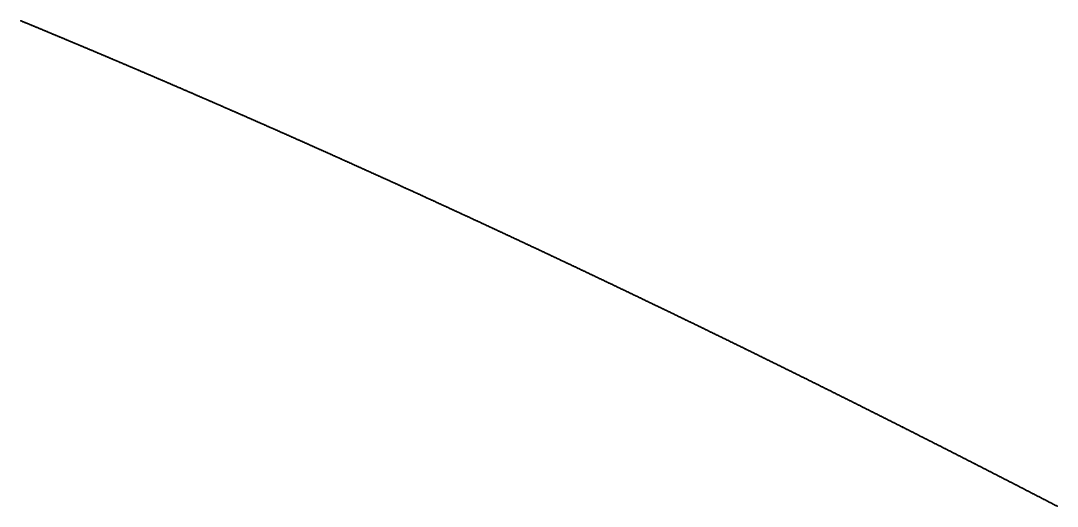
# Model space of a CAD drawing. Header units: metres. Extents: x 0 to 360, y 0 to 49.
# Drawn here: x 247.51 to 258.75, y 37.03 to 42.3 of the extents above; entities that cross this region are included whole.
import ezdxf

# ---------------------------------------------------------------- set-up
doc = ezdxf.new("R2010")
doc.units = ezdxf.units.M

msp = doc.modelspace()

# ---------------------------------------------------------------- linework, layer by layer
for p in [(247.506, 42.297), (247.512, 42.295), (247.518, 42.292), (247.524, 42.29), (247.53, 42.287), (247.536, 42.285), (247.542, 42.282), (247.548, 42.279), (247.554, 42.277), (247.56, 42.274), (247.566, 42.272), (247.573, 42.269), (247.579, 42.267), (247.585, 42.264), (247.591, 42.262), (247.597, 42.259), (247.603, 42.257), (247.609, 42.254), (247.615, 42.252), (247.621, 42.249), (247.627, 42.247), (247.633, 42.244), (247.639, 42.242), (247.645, 42.239), (247.651, 42.237), (247.658, 42.234), (247.664, 42.232), (247.67, 42.229), (247.676, 42.227), (247.682, 42.224), (247.688, 42.222), (247.694, 42.219), (247.7, 42.217), (247.706, 42.214), (247.712, 42.212), (247.718, 42.209), (247.724, 42.206), (247.73, 42.204), (247.737, 42.201), (247.743, 42.199), (247.749, 42.196), (247.755, 42.194), (247.761, 42.191), (247.767, 42.189), (247.773, 42.186), (247.779, 42.184), (247.785, 42.181), (247.791, 42.179), (247.797, 42.176), (247.803, 42.174), (247.809, 42.171), (247.815, 42.169), (247.822, 42.166), (247.828, 42.164), (247.834, 42.161), (247.84, 42.158), (247.846, 42.156), (247.852, 42.153), (247.858, 42.151), (247.864, 42.148), (247.87, 42.146), (247.876, 42.143), (247.882, 42.141), (247.888, 42.138), (247.894, 42.136), (247.901, 42.133), (247.907, 42.131), (247.913, 42.128), (247.919, 42.126), (247.925, 42.123), (247.931, 42.12), (247.937, 42.118), (247.943, 42.115), (247.949, 42.113), (247.955, 42.11), (247.961, 42.108), (247.967, 42.105), (247.973, 42.103), (247.98, 42.1), (247.986, 42.098), (247.992, 42.095), (247.998, 42.093), (248.004, 42.09), (248.01, 42.087), (248.016, 42.085), (248.022, 42.082), (248.028, 42.08), (248.034, 42.077), (248.04, 42.075), (248.046, 42.072), (248.052, 42.07), (248.059, 42.067), (248.065, 42.065), (248.071, 42.062), (248.077, 42.059), (248.083, 42.057), (248.089, 42.054), (248.095, 42.052), (248.101, 42.049), (248.107, 42.047), (248.113, 42.044), (248.119, 42.042), (248.125, 42.039), (248.132, 42.036), (248.138, 42.034), (248.144, 42.031), (248.15, 42.029), (248.156, 42.026), (248.162, 42.024), (248.168, 42.021), (248.174, 42.019), (248.18, 42.016), (248.186, 42.013), (248.192, 42.011), (248.198, 42.008), (248.205, 42.006), (248.211, 42.003), (248.217, 42.001), (248.223, 41.998), (248.229, 41.996), (248.235, 41.993), (248.241, 41.99), (248.247, 41.988), (248.253, 41.985), (248.259, 41.983), (248.265, 41.98), (248.271, 41.978), (248.277, 41.975), (248.284, 41.973), (248.29, 41.97), (248.296, 41.967), (248.302, 41.965), (248.308, 41.962), (248.314, 41.96), (248.32, 41.957), (248.326, 41.955), (248.332, 41.952), (248.338, 41.949), (248.344, 41.947), (248.35, 41.944), (248.357, 41.942), (248.363, 41.939), (248.369, 41.937), (248.375, 41.934), (248.381, 41.931), (248.387, 41.929), (248.393, 41.926), (248.399, 41.924), (248.405, 41.921), (248.411, 41.919), (248.417, 41.916), (248.424, 41.913), (248.43, 41.911), (248.436, 41.908), (248.442, 41.906), (248.448, 41.903), (248.454, 41.901), (248.46, 41.898), (248.466, 41.895), (248.472, 41.893), (248.478, 41.89), (248.484, 41.888), (248.49, 41.885), (248.497, 41.883), (248.503, 41.88), (248.509, 41.877), (248.515, 41.875), (248.521, 41.872), (248.527, 41.87), (248.533, 41.867), (248.539, 41.865), (248.545, 41.862), (248.551, 41.859), (248.557, 41.857), (248.563, 41.854), (248.57, 41.852), (248.576, 41.849), (248.582, 41.846), (248.588, 41.844), (248.594, 41.841), (248.6, 41.839), (248.606, 41.836), (248.612, 41.834), (248.618, 41.831), (248.624, 41.828), (248.63, 41.826), (248.637, 41.823), (248.643, 41.821), (248.649, 41.818), (248.655, 41.815), (248.661, 41.813), (248.667, 41.81), (248.673, 41.808), (248.679, 41.805), (248.685, 41.802), (248.691, 41.8), (248.697, 41.797), (248.704, 41.795), (248.71, 41.792), (248.716, 41.79), (248.722, 41.787), (248.728, 41.784), (248.734, 41.782), (248.74, 41.779), (248.746, 41.777), (248.752, 41.774), (248.758, 41.771), (248.764, 41.769), (248.771, 41.766), (248.777, 41.764), (248.783, 41.761), (248.789, 41.758), (248.795, 41.756), (248.801, 41.753), (248.807, 41.751), (248.813, 41.748), (248.819, 41.745), (248.825, 41.743), (248.831, 41.74), (248.838, 41.738), (248.844, 41.735), (248.85, 41.732), (248.856, 41.73), (248.862, 41.727), (248.868, 41.725), (248.874, 41.722), (248.88, 41.719), (248.886, 41.717), (248.892, 41.714), (248.898, 41.712), (248.905, 41.709), (248.911, 41.706), (248.917, 41.704), (248.923, 41.701), (248.929, 41.698), (248.935, 41.696), (248.941, 41.693), (248.947, 41.691), (248.953, 41.688), (248.959, 41.685), (248.965, 41.683), (248.972, 41.68), (248.978, 41.678), (248.984, 41.675), (248.99, 41.672), (248.996, 41.67), (249.002, 41.667), (249.008, 41.665), (249.014, 41.662), (249.02, 41.659), (249.026, 41.657), (249.033, 41.654), (249.039, 41.651), (249.045, 41.649), (249.051, 41.646), (249.057, 41.644), (249.063, 41.641), (249.069, 41.638), (249.075, 41.636), (249.081, 41.633), (249.087, 41.631), (249.093, 41.628), (249.1, 41.625), (249.106, 41.623), (249.112, 41.62), (249.118, 41.617), (249.124, 41.615), (249.13, 41.612), (249.136, 41.61), (249.142, 41.607), (249.148, 41.604), (249.154, 41.602), (249.161, 41.599), (249.167, 41.596), (249.173, 41.594), (249.179, 41.591), (249.185, 41.589), (249.191, 41.586), (249.197, 41.583), (249.203, 41.581), (249.209, 41.578), (249.215, 41.575), (249.222, 41.573), (249.228, 41.57), (249.234, 41.568), (249.24, 41.565), (249.246, 41.562), (249.252, 41.56), (249.258, 41.557), (249.264, 41.554), (249.27, 41.552), (249.276, 41.549), (249.283, 41.546), (249.289, 41.544), (249.295, 41.541), (249.301, 41.539), (249.307, 41.536), (249.313, 41.533), (249.319, 41.531), (249.325, 41.528), (249.331, 41.525), (249.337, 41.523), (249.344, 41.52), (249.35, 41.518), (249.356, 41.515), (249.362, 41.512), (249.368, 41.51), (249.374, 41.507), (249.38, 41.504), (249.386, 41.502), (249.392, 41.499), (249.398, 41.496), (249.405, 41.494), (249.411, 41.491), (249.417, 41.488), (249.423, 41.486), (249.429, 41.483), (249.435, 41.481), (249.441, 41.478), (249.447, 41.475), (249.453, 41.473), (249.459, 41.47), (249.466, 41.467), (249.472, 41.465), (249.478, 41.462), (249.484, 41.459), (249.49, 41.457), (249.496, 41.454), (249.502, 41.451), (249.508, 41.449), (249.514, 41.446), (249.52, 41.443), (249.527, 41.441), (249.533, 41.438), (249.539, 41.436), (249.545, 41.433), (249.551, 41.43), (249.557, 41.428), (249.563, 41.425), (249.569, 41.422), (249.575, 41.42), (249.582, 41.417), (249.588, 41.414), (249.594, 41.412), (249.6, 41.409), (249.606, 41.406), (249.612, 41.404), (249.618, 41.401), (249.624, 41.398), (249.63, 41.396), (249.636, 41.393), (249.643, 41.39), (249.649, 41.388), (249.655, 41.385), (249.661, 41.382), (249.667, 41.38), (249.673, 41.377), (249.679, 41.374), (249.685, 41.372), (249.691, 41.369), (249.698, 41.366), (249.704, 41.364), (249.71, 41.361), (249.716, 41.358), (249.722, 41.356), (249.728, 41.353), (249.734, 41.35), (249.74, 41.348), (249.746, 41.345), (249.753, 41.342), (249.759, 41.34), (249.765, 41.337), (249.771, 41.334), (249.777, 41.332), (249.783, 41.329), (249.789, 41.326), (249.795, 41.324), (249.801, 41.321), (249.807, 41.318), (249.814, 41.316), (249.82, 41.313), (249.826, 41.31), (249.832, 41.308), (249.838, 41.305), (249.844, 41.302), (249.85, 41.3), (249.856, 41.297), (249.862, 41.294), (249.869, 41.292), (249.875, 41.289), (249.881, 41.286), (249.887, 41.284), (249.893, 41.281), (249.899, 41.278), (249.905, 41.276), (249.911, 41.273), (249.917, 41.27), (249.924, 41.268), (249.93, 41.265), (249.936, 41.262), (249.942, 41.26), (249.948, 41.257), (249.954, 41.254), (249.96, 41.252), (249.966, 41.249), (249.972, 41.246), (249.979, 41.244), (249.985, 41.241), (249.991, 41.238), (249.997, 41.236), (250.003, 41.233), (250.009, 41.23), (250.015, 41.227), (250.021, 41.225), (250.027, 41.222), (250.034, 41.219), (250.04, 41.217), (250.046, 41.214), (250.052, 41.211), (250.058, 41.209), (250.064, 41.206), (250.07, 41.203), (250.076, 41.201), (250.082, 41.198), (250.089, 41.195), (250.095, 41.193), (250.101, 41.19), (250.107, 41.187), (250.113, 41.184), (250.119, 41.182), (250.125, 41.179), (250.131, 41.176), (250.137, 41.174), (250.144, 41.171), (250.15, 41.168), (250.156, 41.166), (250.162, 41.163), (250.168, 41.16), (250.174, 41.158), (250.18, 41.155), (250.186, 41.152), (250.193, 41.149), (250.199, 41.147), (250.205, 41.144), (250.211, 41.141), (250.217, 41.139), (250.223, 41.136), (250.229, 41.133), (250.235, 41.131), (250.241, 41.128), (250.248, 41.125), (250.254, 41.122), (250.26, 41.12), (250.266, 41.117), (250.272, 41.114), (250.278, 41.112), (250.284, 41.109), (250.29, 41.106), (250.296, 41.104), (250.303, 41.101), (250.309, 41.098), (250.315, 41.095), (250.321, 41.093), (250.327, 41.09), (250.333, 41.087), (250.339, 41.085), (250.345, 41.082), (250.352, 41.079), (250.358, 41.077), (250.364, 41.074), (250.37, 41.071), (250.376, 41.068), (250.382, 41.066), (250.388, 41.063), (250.394, 41.06), (250.401, 41.058), (250.407, 41.055), (250.413, 41.052), (250.419, 41.049), (250.425, 41.047), (250.431, 41.044), (250.437, 41.041), (250.443, 41.039), (250.449, 41.036), (250.456, 41.033), (250.462, 41.03), (250.468, 41.028), (250.474, 41.025), (250.48, 41.022), (250.486, 41.02), (250.492, 41.017), (250.498, 41.014), (250.505, 41.011), (250.511, 41.009), (250.517, 41.006), (250.523, 41.003), (250.529, 41.001), (250.535, 40.998), (250.541, 40.995), (250.547, 40.992), (250.554, 40.99), (250.56, 40.987), (250.566, 40.984), (250.572, 40.981), (250.578, 40.979), (250.584, 40.976), (250.59, 40.973), (250.596, 40.971), (250.602, 40.968), (250.609, 40.965), (250.615, 40.962), (250.621, 40.96), (250.627, 40.957), (250.633, 40.954), (250.639, 40.952), (250.645, 40.949), (250.651, 40.946), (250.658, 40.943), (250.664, 40.941), (250.67, 40.938), (250.676, 40.935), (250.682, 40.932), (250.688, 40.93), (250.694, 40.927), (250.7, 40.924), (250.707, 40.921), (250.713, 40.919), (250.719, 40.916), (250.725, 40.913), (250.731, 40.911), (250.737, 40.908), (250.743, 40.905), (250.749, 40.902), (250.756, 40.9), (250.762, 40.897), (250.768, 40.894), (250.774, 40.891), (250.78, 40.889), (250.786, 40.886), (250.792, 40.883), (250.798, 40.88), (250.805, 40.878), (250.811, 40.875), (250.817, 40.872), (250.823, 40.87), (250.829, 40.867), (250.835, 40.864), (250.841, 40.861), (250.847, 40.859), (250.854, 40.856), (250.86, 40.853), (250.866, 40.85), (250.872, 40.848), (250.878, 40.845), (250.884, 40.842), (250.89, 40.839), (250.897, 40.837), (250.903, 40.834), (250.909, 40.831), (250.915, 40.828), (250.921, 40.826), (250.927, 40.823), (250.933, 40.82), (250.939, 40.817), (250.946, 40.815), (250.952, 40.812), (250.958, 40.809), (250.964, 40.806), (250.97, 40.804), (250.976, 40.801), (250.982, 40.798), (250.988, 40.795), (250.995, 40.793), (251.001, 40.79), (251.007, 40.787), (251.013, 40.784), (251.019, 40.782), (251.025, 40.779), (251.031, 40.776), (251.037, 40.773), (251.044, 40.771), (251.05, 40.768), (251.056, 40.765), (251.062, 40.762), (251.068, 40.76), (251.074, 40.757), (251.08, 40.754), (251.087, 40.751), (251.093, 40.749), (251.099, 40.746), (251.105, 40.743), (251.111, 40.74), (251.117, 40.738), (251.123, 40.735), (251.129, 40.732), (251.136, 40.729), (251.142, 40.726), (251.148, 40.724), (251.154, 40.721), (251.16, 40.718), (251.166, 40.715), (251.172, 40.713), (251.179, 40.71), (251.185, 40.707), (251.191, 40.704), (251.197, 40.702), (251.203, 40.699), (251.209, 40.696), (251.215, 40.693), (251.221, 40.691), (251.228, 40.688), (251.234, 40.685), (251.24, 40.682), (251.246, 40.679), (251.252, 40.677), (251.258, 40.674), (251.264, 40.671), (251.271, 40.668), (251.277, 40.666), (251.283, 40.663), (251.289, 40.66), (251.295, 40.657), (251.301, 40.655), (251.307, 40.652), (251.313, 40.649), (251.32, 40.646), (251.326, 40.643), (251.332, 40.641), (251.338, 40.638), (251.344, 40.635), (251.35, 40.632), (251.356, 40.63), (251.363, 40.627), (251.369, 40.624), (251.375, 40.621), (251.381, 40.618), (251.387, 40.616), (251.393, 40.613), (251.399, 40.61), (251.406, 40.607), (251.412, 40.605), (251.418, 40.602), (251.424, 40.599), (251.43, 40.596), (251.436, 40.593), (251.442, 40.591), (251.448, 40.588), (251.455, 40.585), (251.461, 40.582), (251.467, 40.58), (251.473, 40.577), (251.479, 40.574), (251.485, 40.571), (251.491, 40.568), (251.498, 40.566), (251.504, 40.563), (251.51, 40.56), (251.516, 40.557), (251.522, 40.554), (251.528, 40.552), (251.534, 40.549), (251.541, 40.546), (251.547, 40.543), (251.553, 40.541), (251.559, 40.538), (251.565, 40.535), (251.571, 40.532), (251.577, 40.529), (251.584, 40.527), (251.59, 40.524), (251.596, 40.521), (251.602, 40.518), (251.608, 40.515), (251.614, 40.513), (251.62, 40.51), (251.627, 40.507), (251.633, 40.504), (251.639, 40.501), (251.645, 40.499), (251.651, 40.496), (251.657, 40.493), (251.663, 40.49), (251.67, 40.487), (251.676, 40.485), (251.682, 40.482), (251.688, 40.479), (251.694, 40.476), (251.7, 40.473), (251.706, 40.471), (251.712, 40.468), (251.719, 40.465), (251.725, 40.462), (251.731, 40.459), (251.737, 40.457), (251.743, 40.454), (251.749, 40.451), (251.755, 40.448), (251.762, 40.445), (251.768, 40.443), (251.774, 40.44), (251.78, 40.437), (251.786, 40.434), (251.792, 40.431), (251.799, 40.429), (251.805, 40.426), (251.811, 40.423), (251.817, 40.42), (251.823, 40.417), (251.829, 40.415), (251.835, 40.412), (251.842, 40.409), (251.848, 40.406), (251.854, 40.403), (251.86, 40.401), (251.866, 40.398), (251.872, 40.395), (251.878, 40.392), (251.885, 40.389), (251.891, 40.386), (251.897, 40.384), (251.903, 40.381), (251.909, 40.378), (251.915, 40.375), (251.921, 40.372), (251.928, 40.37), (251.934, 40.367), (251.94, 40.364), (251.946, 40.361), (251.952, 40.358), (251.958, 40.355), (251.964, 40.353), (251.971, 40.35), (251.977, 40.347), (251.983, 40.344), (251.989, 40.341), (251.995, 40.339), (252.001, 40.336), (252.007, 40.333), (252.014, 40.33), (252.02, 40.327), (252.026, 40.324), (252.032, 40.322), (252.038, 40.319), (252.044, 40.316), (252.051, 40.313), (252.057, 40.31), (252.063, 40.308), (252.069, 40.305), (252.075, 40.302), (252.081, 40.299), (252.087, 40.296), (252.094, 40.293), (252.1, 40.291), (252.106, 40.288), (252.112, 40.285), (252.118, 40.282), (252.124, 40.279), (252.13, 40.276), (252.137, 40.274), (252.143, 40.271), (252.149, 40.268), (252.155, 40.265), (252.161, 40.262), (252.167, 40.259), (252.174, 40.257), (252.18, 40.254), (252.186, 40.251), (252.192, 40.248), (252.198, 40.245), (252.204, 40.242), (252.21, 40.24), (252.217, 40.237), (252.223, 40.234), (252.229, 40.231), (252.235, 40.228), (252.241, 40.225), (252.247, 40.223), (252.253, 40.22), (252.26, 40.217), (252.266, 40.214), (252.272, 40.211), (252.278, 40.208), (252.284, 40.206), (252.29, 40.203), (252.297, 40.2), (252.303, 40.197), (252.309, 40.194), (252.315, 40.191), (252.321, 40.189), (252.327, 40.186), (252.333, 40.183), (252.34, 40.18), (252.346, 40.177), (252.352, 40.174), (252.358, 40.171), (252.364, 40.169), (252.37, 40.166), (252.377, 40.163), (252.383, 40.16), (252.389, 40.157), (252.395, 40.154), (252.401, 40.152), (252.407, 40.149), (252.414, 40.146), (252.42, 40.143), (252.426, 40.14), (252.432, 40.137), (252.438, 40.134), (252.444, 40.132), (252.45, 40.129), (252.457, 40.126), (252.463, 40.123), (252.469, 40.12), (252.475, 40.117), (252.481, 40.115), (252.487, 40.112), (252.494, 40.109), (252.5, 40.106), (252.506, 40.103), (252.512, 40.1), (252.518, 40.097), (252.524, 40.095), (252.531, 40.092), (252.537, 40.089), (252.543, 40.086), (252.549, 40.083), (252.555, 40.08), (252.561, 40.077), (252.567, 40.075), (252.574, 40.072), (252.58, 40.069), (252.586, 40.066), (252.592, 40.063), (252.598, 40.06), (252.604, 40.057), (252.611, 40.055), (252.617, 40.052), (252.623, 40.049), (252.629, 40.046), (252.635, 40.043), (252.641, 40.04), (252.648, 40.037), (252.654, 40.034), (252.66, 40.032), (252.666, 40.029), (252.672, 40.026), (252.678, 40.023), (252.685, 40.02), (252.691, 40.017), (252.697, 40.014), (252.703, 40.012), (252.709, 40.009), (252.715, 40.006), (252.721, 40.003), (252.728, 40), (252.734, 39.997), (252.74, 39.994), (252.746, 39.991), (252.752, 39.989), (252.758, 39.986), (252.765, 39.983), (252.771, 39.98), (252.777, 39.977), (252.783, 39.974), (252.789, 39.971), (252.795, 39.969), (252.802, 39.966), (252.808, 39.963), (252.814, 39.96), (252.82, 39.957), (252.826, 39.954), (252.832, 39.951), (252.839, 39.948), (252.845, 39.945), (252.851, 39.943), (252.857, 39.94), (252.863, 39.937), (252.869, 39.934), (252.876, 39.931), (252.882, 39.928), (252.888, 39.925), (252.894, 39.922), (252.9, 39.92), (252.906, 39.917), (252.913, 39.914), (252.919, 39.911), (252.925, 39.908), (252.931, 39.905), (252.937, 39.902), (252.943, 39.899), (252.95, 39.897), (252.956, 39.894), (252.962, 39.891), (252.968, 39.888), (252.974, 39.885), (252.98, 39.882), (252.987, 39.879), (252.993, 39.876), (252.999, 39.873), (253.005, 39.871), (253.011, 39.868), (253.017, 39.865), (253.024, 39.862), (253.03, 39.859), (253.036, 39.856), (253.042, 39.853), (253.048, 39.85), (253.054, 39.847), (253.061, 39.845), (253.067, 39.842), (253.073, 39.839), (253.079, 39.836), (253.085, 39.833), (253.091, 39.83), (253.098, 39.827), (253.104, 39.824), (253.11, 39.821), (253.116, 39.819), (253.122, 39.816), (253.128, 39.813), (253.135, 39.81), (253.141, 39.807), (253.147, 39.804), (253.153, 39.801), (253.159, 39.798), (253.165, 39.795), (253.172, 39.792), (253.178, 39.79), (253.184, 39.787), (253.19, 39.784), (253.196, 39.781), (253.202, 39.778), (253.209, 39.775), (253.215, 39.772), (253.221, 39.769), (253.227, 39.766), (253.233, 39.763), (253.239, 39.761), (253.246, 39.758), (253.252, 39.755), (253.258, 39.752), (253.264, 39.749), (253.27, 39.746), (253.277, 39.743), (253.283, 39.74), (253.289, 39.737), (253.295, 39.734), (253.301, 39.731), (253.307, 39.729), (253.314, 39.726), (253.32, 39.723), (253.326, 39.72), (253.332, 39.717), (253.338, 39.714), (253.344, 39.711), (253.351, 39.708), (253.357, 39.705), (253.363, 39.702), (253.369, 39.699), (253.375, 39.697), (253.381, 39.694), (253.388, 39.691), (253.394, 39.688), (253.4, 39.685), (253.406, 39.682), (253.412, 39.679), (253.419, 39.676), (253.425, 39.673), (253.431, 39.67), (253.437, 39.667), (253.443, 39.664), (253.449, 39.662), (253.456, 39.659), (253.462, 39.656), (253.468, 39.653), (253.474, 39.65), (253.48, 39.647), (253.486, 39.644), (253.493, 39.641), (253.499, 39.638), (253.505, 39.635), (253.511, 39.632), (253.517, 39.629), (253.524, 39.627), (253.53, 39.624), (253.536, 39.621), (253.542, 39.618), (253.548, 39.615), (253.554, 39.612), (253.561, 39.609), (253.567, 39.606), (253.573, 39.603), (253.579, 39.6), (253.585, 39.597), (253.591, 39.594), (253.598, 39.591), (253.604, 39.589), (253.61, 39.586), (253.616, 39.583), (253.622, 39.58), (253.629, 39.577), (253.635, 39.574), (253.641, 39.571), (253.647, 39.568), (253.653, 39.565), (253.659, 39.562), (253.666, 39.559), (253.672, 39.556), (253.678, 39.553), (253.684, 39.55), (253.69, 39.547), (253.697, 39.545), (253.703, 39.542), (253.709, 39.539), (253.715, 39.536), (253.721, 39.533), (253.727, 39.53), (253.734, 39.527), (253.74, 39.524), (253.746, 39.521), (253.752, 39.518), (253.758, 39.515), (253.765, 39.512), (253.771, 39.509), (253.777, 39.506), (253.783, 39.503), (253.789, 39.5), (253.795, 39.498), (253.802, 39.495), (253.808, 39.492), (253.814, 39.489), (253.82, 39.486), (253.826, 39.483), (253.833, 39.48), (253.839, 39.477), (253.845, 39.474), (253.851, 39.471), (253.857, 39.468), (253.863, 39.465), (253.87, 39.462), (253.876, 39.459), (253.882, 39.456), (253.888, 39.453), (253.894, 39.45), (253.901, 39.448), (253.907, 39.445), (253.913, 39.442), (253.919, 39.439), (253.925, 39.436), (253.932, 39.433), (253.938, 39.43), (253.944, 39.427), (253.95, 39.424), (253.956, 39.421), (253.962, 39.418), (253.969, 39.415), (253.975, 39.412), (253.981, 39.409), (253.987, 39.406), (253.993, 39.403), (254, 39.4), (254.006, 39.397), (254.012, 39.394), (254.018, 39.391), (254.024, 39.388), (254.03, 39.386), (254.037, 39.383), (254.043, 39.38), (254.049, 39.377), (254.055, 39.374), (254.061, 39.371), (254.068, 39.368), (254.074, 39.365), (254.08, 39.362), (254.086, 39.359), (254.092, 39.356), (254.099, 39.353), (254.105, 39.35), (254.111, 39.347), (254.117, 39.344), (254.123, 39.341), (254.13, 39.338), (254.136, 39.335), (254.142, 39.332), (254.148, 39.329), (254.154, 39.326), (254.16, 39.323), (254.167, 39.32), (254.173, 39.317), (254.179, 39.314), (254.185, 39.311), (254.191, 39.309), (254.198, 39.306), (254.204, 39.303), (254.21, 39.3), (254.216, 39.297), (254.222, 39.294), (254.229, 39.291), (254.235, 39.288), (254.241, 39.285), (254.247, 39.282), (254.253, 39.279), (254.26, 39.276), (254.266, 39.273), (254.272, 39.27), (254.278, 39.267), (254.284, 39.264), (254.29, 39.261), (254.297, 39.258), (254.303, 39.255), (254.309, 39.252), (254.315, 39.249), (254.321, 39.246), (254.328, 39.243), (254.334, 39.24), (254.34, 39.237), (254.346, 39.234), (254.352, 39.231), (254.359, 39.228), (254.365, 39.225), (254.371, 39.222), (254.377, 39.219), (254.383, 39.216), (254.39, 39.213), (254.396, 39.21), (254.402, 39.207), (254.408, 39.204), (254.414, 39.201), (254.421, 39.198), (254.427, 39.195), (254.433, 39.193), (254.439, 39.19), (254.445, 39.187), (254.452, 39.184), (254.458, 39.181), (254.464, 39.178), (254.47, 39.175), (254.476, 39.172), (254.483, 39.169), (254.489, 39.166), (254.495, 39.163), (254.501, 39.16), (254.507, 39.157), (254.514, 39.154), (254.52, 39.151), (254.526, 39.148), (254.532, 39.145), (254.538, 39.142), (254.545, 39.139), (254.551, 39.136), (254.557, 39.133), (254.563, 39.13), (254.569, 39.127), (254.576, 39.124), (254.582, 39.121), (254.588, 39.118), (254.594, 39.115), (254.6, 39.112), (254.606, 39.109), (254.613, 39.106), (254.619, 39.103), (254.625, 39.1), (254.631, 39.097), (254.637, 39.094), (254.644, 39.091), (254.65, 39.088), (254.656, 39.085), (254.662, 39.082), (254.668, 39.079), (254.675, 39.076), (254.681, 39.073), (254.687, 39.07), (254.693, 39.067), (254.699, 39.064), (254.706, 39.061), (254.712, 39.058), (254.718, 39.055), (254.724, 39.052), (254.731, 39.049), (254.737, 39.046), (254.743, 39.043), (254.749, 39.04), (254.755, 39.037), (254.762, 39.034), (254.768, 39.031), (254.774, 39.028), (254.78, 39.025), (254.786, 39.022), (254.793, 39.019), (254.799, 39.016), (254.805, 39.013), (254.811, 39.01), (254.817, 39.007), (254.824, 39.004), (254.83, 39.001), (254.836, 38.998), (254.842, 38.995), (254.848, 38.992), (254.855, 38.989), (254.861, 38.986), (254.867, 38.983), (254.873, 38.98), (254.879, 38.977), (254.886, 38.974), (254.892, 38.971), (254.898, 38.968), (254.904, 38.965), (254.91, 38.962), (254.917, 38.959), (254.923, 38.956), (254.929, 38.953), (254.935, 38.95), (254.941, 38.947), (254.948, 38.944), (254.954, 38.941), (254.96, 38.938), (254.966, 38.935), (254.972, 38.931), (254.979, 38.928), (254.985, 38.925), (254.991, 38.922), (254.997, 38.919), (255.004, 38.916), (255.01, 38.913), (255.016, 38.91), (255.022, 38.907), (255.028, 38.904), (255.035, 38.901), (255.041, 38.898), (255.047, 38.895), (255.053, 38.892), (255.059, 38.889), (255.066, 38.886), (255.072, 38.883), (255.078, 38.88), (255.084, 38.877), (255.09, 38.874), (255.097, 38.871), (255.103, 38.868), (255.109, 38.865), (255.115, 38.862), (255.121, 38.859), (255.128, 38.856), (255.134, 38.853), (255.14, 38.85), (255.146, 38.847), (255.153, 38.844), (255.159, 38.841), (255.165, 38.838), (255.171, 38.835), (255.177, 38.832), (255.184, 38.829), (255.19, 38.826), (255.196, 38.823), (255.202, 38.82), (255.208, 38.817), (255.215, 38.813), (255.221, 38.81), (255.227, 38.807), (255.233, 38.804), (255.239, 38.801), (255.246, 38.798), (255.252, 38.795), (255.258, 38.792), (255.264, 38.789), (255.271, 38.786), (255.277, 38.783), (255.283, 38.78), (255.289, 38.777), (255.295, 38.774), (255.302, 38.771), (255.308, 38.768), (255.314, 38.765), (255.32, 38.762), (255.326, 38.759), (255.333, 38.756), (255.339, 38.753), (255.345, 38.75), (255.351, 38.747), (255.358, 38.744), (255.364, 38.741), (255.37, 38.738), (255.376, 38.734), (255.382, 38.731), (255.389, 38.728), (255.395, 38.725), (255.401, 38.722), (255.407, 38.719), (255.413, 38.716), (255.42, 38.713), (255.426, 38.71), (255.432, 38.707), (255.438, 38.704), (255.445, 38.701), (255.451, 38.698), (255.457, 38.695), (255.463, 38.692), (255.469, 38.689), (255.476, 38.686), (255.482, 38.683), (255.488, 38.68), (255.494, 38.677), (255.501, 38.673), (255.507, 38.67), (255.513, 38.667), (255.519, 38.664), (255.525, 38.661), (255.532, 38.658), (255.538, 38.655), (255.544, 38.652), (255.55, 38.649), (255.557, 38.646), (255.563, 38.643), (255.569, 38.64), (255.575, 38.637), (255.581, 38.634), (255.588, 38.631), (255.594, 38.628), (255.6, 38.625), (255.606, 38.622), (255.612, 38.618), (255.619, 38.615), (255.625, 38.612), (255.631, 38.609), (255.637, 38.606), (255.644, 38.603), (255.65, 38.6), (255.656, 38.597), (255.662, 38.594), (255.668, 38.591), (255.675, 38.588), (255.681, 38.585), (255.687, 38.582), (255.693, 38.579), (255.7, 38.576), (255.706, 38.573), (255.712, 38.569), (255.718, 38.566), (255.724, 38.563), (255.731, 38.56), (255.737, 38.557), (255.743, 38.554), (255.749, 38.551), (255.756, 38.548), (255.762, 38.545), (255.768, 38.542), (255.774, 38.539), (255.78, 38.536), (255.787, 38.533), (255.793, 38.53), (255.799, 38.527), (255.805, 38.523), (255.812, 38.52), (255.818, 38.517), (255.824, 38.514), (255.83, 38.511), (255.837, 38.508), (255.843, 38.505), (255.849, 38.502), (255.855, 38.499), (255.861, 38.496), (255.868, 38.493), (255.874, 38.49), (255.88, 38.487), (255.886, 38.483), (255.893, 38.48), (255.899, 38.477), (255.905, 38.474), (255.911, 38.471), (255.917, 38.468), (255.924, 38.465), (255.93, 38.462), (255.936, 38.459), (255.942, 38.456), (255.949, 38.453), (255.955, 38.45), (255.961, 38.447), (255.967, 38.443), (255.973, 38.44), (255.98, 38.437), (255.986, 38.434), (255.992, 38.431), (255.998, 38.428), (256.005, 38.425), (256.011, 38.422), (256.017, 38.419), (256.023, 38.416), (256.03, 38.413), (256.036, 38.41), (256.042, 38.406), (256.048, 38.403), (256.054, 38.4), (256.061, 38.397), (256.067, 38.394), (256.073, 38.391), (256.079, 38.388), (256.086, 38.385), (256.092, 38.382), (256.098, 38.379), (256.104, 38.376), (256.111, 38.372), (256.117, 38.369), (256.123, 38.366), (256.129, 38.363), (256.135, 38.36), (256.142, 38.357), (256.148, 38.354), (256.154, 38.351), (256.16, 38.348), (256.167, 38.345), (256.173, 38.341), (256.179, 38.338), (256.185, 38.335), (256.192, 38.332), (256.198, 38.329), (256.204, 38.326), (256.21, 38.323), (256.217, 38.32), (256.223, 38.317), (256.229, 38.314), (256.235, 38.311), (256.241, 38.307), (256.248, 38.304), (256.254, 38.301), (256.26, 38.298), (256.266, 38.295), (256.273, 38.292), (256.279, 38.289), (256.285, 38.286), (256.291, 38.283), (256.298, 38.28), (256.304, 38.276), (256.31, 38.273), (256.316, 38.27), (256.322, 38.267), (256.329, 38.264), (256.335, 38.261), (256.341, 38.258), (256.347, 38.255), (256.354, 38.252), (256.36, 38.248), (256.366, 38.245), (256.372, 38.242), (256.379, 38.239), (256.385, 38.236), (256.391, 38.233), (256.397, 38.23), (256.404, 38.227), (256.41, 38.224), (256.416, 38.22), (256.422, 38.217), (256.429, 38.214), (256.435, 38.211), (256.441, 38.208), (256.447, 38.205), (256.453, 38.202), (256.46, 38.199), (256.466, 38.196), (256.472, 38.192), (256.478, 38.189), (256.485, 38.186), (256.491, 38.183), (256.497, 38.18), (256.503, 38.177), (256.51, 38.174), (256.516, 38.171), (256.522, 38.168), (256.528, 38.164), (256.535, 38.161), (256.541, 38.158), (256.547, 38.155), (256.553, 38.152), (256.56, 38.149), (256.566, 38.146), (256.572, 38.143), (256.578, 38.139), (256.584, 38.136), (256.591, 38.133), (256.597, 38.13), (256.603, 38.127), (256.609, 38.124), (256.616, 38.121), (256.622, 38.118), (256.628, 38.114), (256.634, 38.111), (256.641, 38.108), (256.647, 38.105), (256.653, 38.102), (256.659, 38.099), (256.666, 38.096), (256.672, 38.093), (256.678, 38.089), (256.684, 38.086), (256.691, 38.083), (256.697, 38.08), (256.703, 38.077), (256.709, 38.074), (256.716, 38.071), (256.722, 38.068), (256.728, 38.064), (256.734, 38.061), (256.741, 38.058), (256.747, 38.055), (256.753, 38.052), (256.759, 38.049), (256.766, 38.046), (256.772, 38.042), (256.778, 38.039), (256.784, 38.036), (256.791, 38.033), (256.797, 38.03), (256.803, 38.027), (256.809, 38.024), (256.816, 38.021), (256.822, 38.017), (256.828, 38.014), (256.834, 38.011), (256.841, 38.008), (256.847, 38.005), (256.853, 38.002), (256.859, 37.999), (256.866, 37.995), (256.872, 37.992), (256.878, 37.989), (256.884, 37.986), (256.89, 37.983), (256.897, 37.98), (256.903, 37.977), (256.909, 37.973), (256.915, 37.97), (256.922, 37.967), (256.928, 37.964), (256.934, 37.961), (256.94, 37.958), (256.947, 37.955), (256.953, 37.951), (256.959, 37.948), (256.965, 37.945), (256.972, 37.942), (256.978, 37.939), (256.984, 37.936), (256.99, 37.933), (256.997, 37.929), (257.003, 37.926), (257.009, 37.923), (257.015, 37.92), (257.022, 37.917), (257.028, 37.914), (257.034, 37.911), (257.04, 37.907), (257.047, 37.904), (257.053, 37.901), (257.059, 37.898), (257.066, 37.895), (257.072, 37.892), (257.078, 37.888), (257.084, 37.885), (257.091, 37.882), (257.097, 37.879), (257.103, 37.876), (257.109, 37.873), (257.116, 37.87), (257.122, 37.866), (257.128, 37.863), (257.134, 37.86), (257.141, 37.857), (257.147, 37.854), (257.153, 37.851), (257.159, 37.847), (257.166, 37.844), (257.172, 37.841), (257.178, 37.838), (257.184, 37.835), (257.191, 37.832), (257.197, 37.828), (257.203, 37.825), (257.209, 37.822), (257.216, 37.819), (257.222, 37.816), (257.228, 37.813), (257.234, 37.809), (257.241, 37.806), (257.247, 37.803), (257.253, 37.8), (257.259, 37.797), (257.266, 37.794), (257.272, 37.79), (257.278, 37.787), (257.284, 37.784), (257.291, 37.781), (257.297, 37.778), (257.303, 37.775), (257.309, 37.771), (257.316, 37.768), (257.322, 37.765), (257.328, 37.762), (257.334, 37.759), (257.341, 37.756), (257.347, 37.752), (257.353, 37.749), (257.36, 37.746), (257.366, 37.743), (257.372, 37.74), (257.378, 37.737), (257.385, 37.733), (257.391, 37.73), (257.397, 37.727), (257.403, 37.724), (257.41, 37.721), (257.416, 37.718), (257.422, 37.714), (257.428, 37.711), (257.435, 37.708), (257.441, 37.705), (257.447, 37.702), (257.453, 37.699), (257.46, 37.695), (257.466, 37.692), (257.472, 37.689), (257.478, 37.686), (257.485, 37.683), (257.491, 37.679), (257.497, 37.676), (257.504, 37.673), (257.51, 37.67), (257.516, 37.667), (257.522, 37.664), (257.529, 37.66), (257.535, 37.657), (257.541, 37.654), (257.547, 37.651), (257.554, 37.648), (257.56, 37.644), (257.566, 37.641), (257.572, 37.638), (257.579, 37.635), (257.585, 37.632), (257.591, 37.629), (257.597, 37.625), (257.604, 37.622), (257.61, 37.619), (257.616, 37.616), (257.623, 37.613), (257.629, 37.609), (257.635, 37.606), (257.641, 37.603), (257.648, 37.6), (257.654, 37.597), (257.66, 37.593), (257.666, 37.59), (257.673, 37.587), (257.679, 37.584), (257.685, 37.581), (257.691, 37.578), (257.698, 37.574), (257.704, 37.571), (257.71, 37.568), (257.717, 37.565), (257.723, 37.562), (257.729, 37.558), (257.735, 37.555), (257.742, 37.552), (257.748, 37.549), (257.754, 37.546), (257.76, 37.542), (257.767, 37.539), (257.773, 37.536), (257.779, 37.533), (257.785, 37.53), (257.792, 37.526), (257.798, 37.523), (257.804, 37.52), (257.811, 37.517), (257.817, 37.514), (257.823, 37.51), (257.829, 37.507), (257.836, 37.504), (257.842, 37.501), (257.848, 37.498), (257.854, 37.494), (257.861, 37.491), (257.867, 37.488), (257.873, 37.485), (257.879, 37.482), (257.886, 37.478), (257.892, 37.475), (257.898, 37.472), (257.905, 37.469), (257.911, 37.466), (257.917, 37.462), (257.923, 37.459), (257.93, 37.456), (257.936, 37.453), (257.942, 37.45), (257.948, 37.446), (257.955, 37.443), (257.961, 37.44), (257.967, 37.437), (257.974, 37.433), (257.98, 37.43), (257.986, 37.427), (257.992, 37.424), (257.999, 37.421), (258.005, 37.417), (258.011, 37.414), (258.017, 37.411), (258.024, 37.408), (258.03, 37.405), (258.036, 37.401), (258.043, 37.398), (258.049, 37.395), (258.055, 37.392), (258.061, 37.389), (258.068, 37.385), (258.074, 37.382), (258.08, 37.379), (258.086, 37.376), (258.093, 37.372), (258.099, 37.369), (258.105, 37.366), (258.112, 37.363), (258.118, 37.36), (258.124, 37.356), (258.13, 37.353), (258.137, 37.35), (258.143, 37.347), (258.149, 37.343), (258.156, 37.34), (258.162, 37.337), (258.168, 37.334), (258.174, 37.331), (258.181, 37.327), (258.187, 37.324), (258.193, 37.321), (258.199, 37.318), (258.206, 37.314), (258.212, 37.311), (258.218, 37.308), (258.225, 37.305), (258.231, 37.302), (258.237, 37.298), (258.243, 37.295), (258.25, 37.292), (258.256, 37.289), (258.262, 37.285), (258.269, 37.282), (258.275, 37.279), (258.281, 37.276), (258.287, 37.273), (258.294, 37.269), (258.3, 37.266), (258.306, 37.263), (258.313, 37.26), (258.319, 37.256), (258.325, 37.253), (258.331, 37.25), (258.338, 37.247), (258.344, 37.243), (258.35, 37.24), (258.356, 37.237), (258.363, 37.234), (258.369, 37.231), (258.375, 37.227), (258.382, 37.224), (258.388, 37.221), (258.394, 37.218), (258.4, 37.214), (258.407, 37.211), (258.413, 37.208), (258.419, 37.205), (258.426, 37.201), (258.432, 37.198), (258.438, 37.195), (258.444, 37.192), (258.451, 37.188), (258.457, 37.185), (258.463, 37.182), (258.47, 37.179), (258.476, 37.175), (258.482, 37.172), (258.488, 37.169), (258.495, 37.166), (258.501, 37.163), (258.507, 37.159), (258.514, 37.156), (258.52, 37.153), (258.526, 37.15), (258.532, 37.146), (258.539, 37.143), (258.545, 37.14), (258.551, 37.137), (258.558, 37.133), (258.564, 37.13), (258.57, 37.127), (258.576, 37.124), (258.583, 37.12), (258.589, 37.117), (258.595, 37.114), (258.602, 37.111), (258.608, 37.107), (258.614, 37.104), (258.62, 37.101), (258.627, 37.098), (258.633, 37.094), (258.639, 37.091), (258.646, 37.088), (258.652, 37.085), (258.658, 37.081), (258.664, 37.078), (258.671, 37.075), (258.677, 37.072), (258.683, 37.068), (258.69, 37.065), (258.696, 37.062), (258.702, 37.059), (258.708, 37.055), (258.715, 37.052), (258.721, 37.049), (258.727, 37.046), (258.734, 37.042), (258.74, 37.039), (258.746, 37.036), (258.753, 37.032)]:
    msp.add_point(p)

doc.saveas('drawing.dxf')
